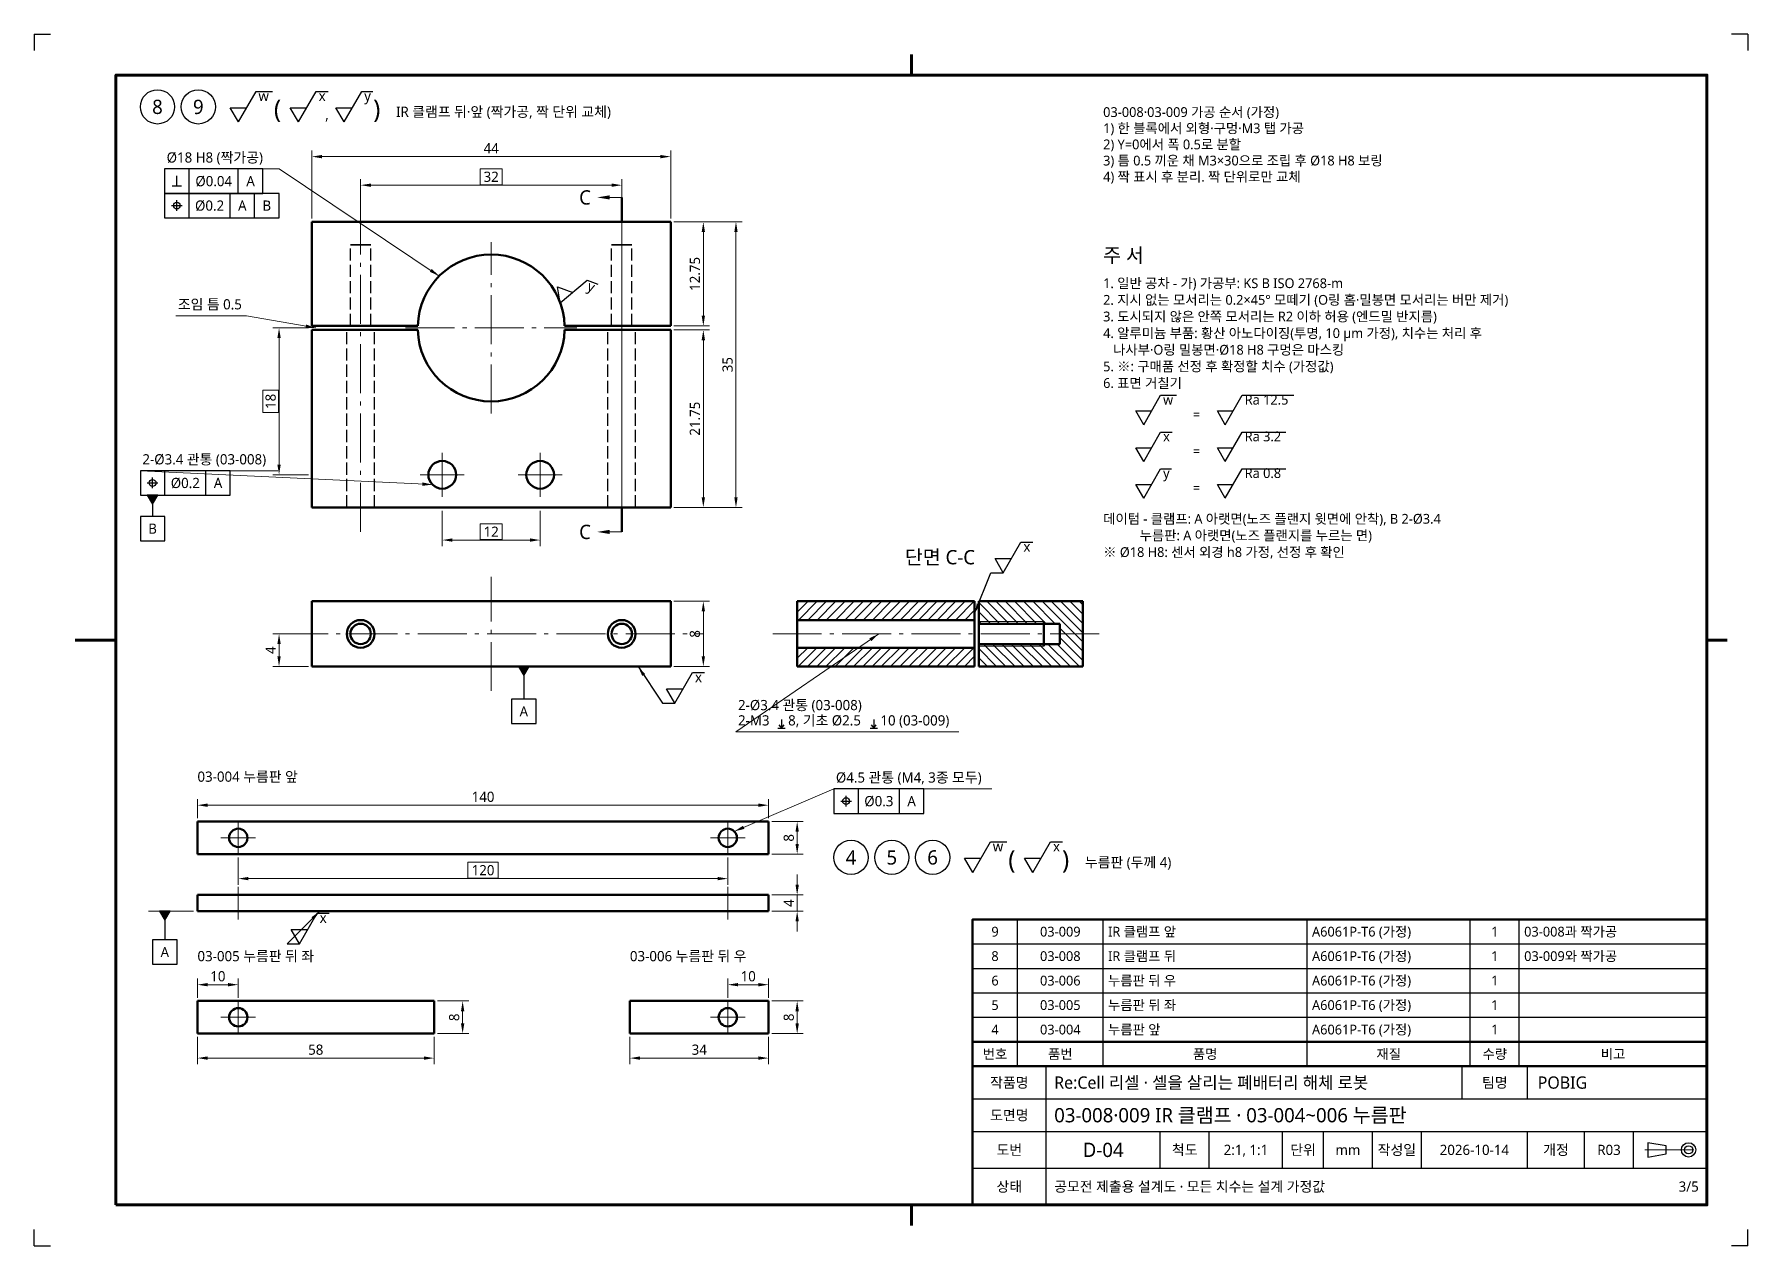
# Model space of a CAD drawing. Header units: millimetres. Extents: x 0 to 420, y 0 to 297.
import ezdxf
from ezdxf.enums import TextEntityAlignment as Align

# ---------------------------------------------------------------- set-up
doc = ezdxf.new("R2010")
doc.units = ezdxf.units.MM
doc.linetypes.add('KS_CENTER', pattern=[17, 12, -2, 1, -2])
doc.linetypes.add('KS_HIDDEN', pattern=[4, 3, -1])
for name, color, linetype, lineweight in [('BALLOON', 7, 'Continuous', 25), ('CENTER', 1, 'KS_CENTER', 18), ('CUT', 1, 'KS_CENTER', 18), ('CUT_THK', 1, 'Continuous', 50), ('DIM', 3, 'Continuous', 18), ('FRAME', 7, 'Continuous', 70), ('HATCH', 8, 'Continuous', 13), ('HIDDEN', 2, 'KS_HIDDEN', 25), ('OUTLINE', 7, 'Continuous', 50), ('SYMBOL', 7, 'Continuous', 25), ('TABLE', 7, 'Continuous', 25), ('TABLE_THK', 7, 'Continuous', 50), ('TEXT', 7, 'Continuous', 25), ('THREAD', 7, 'Continuous', 18)]:
    doc.layers.add(name, color=color, linetype=linetype, lineweight=lineweight)
doc.styles.add('KS', font='malgun.ttf')
doc.dimstyles.new('KS_00', dxfattribs={"dimtxt": 2.5, "dimasz": 2.5, "dimexe": 1.5, "dimexo": 0.8, "dimgap": 0.8, "dimtad": 1, "dimlfac": 0.5, "dimdsep": 46, "dimtxsty": 'KS', "dimcen": 0, "dimclrd": 3, "dimclre": 3, "dimclrt": 7, "dimazin": 3, "dimtfac": 0.7, "dimtmove": 0, "dimatfit": 3, "dimlwd": 18, "dimlwe": 18, "dimarcsym": 0})
doc.dimstyles.new('KS_01', dxfattribs={"dimtxt": 2.5, "dimasz": 2.5, "dimexe": 1.5, "dimexo": 0.8, "dimgap": 0.8, "dimtad": 1, "dimdsep": 46, "dimtxsty": 'KS', "dimcen": 0, "dimclrd": 3, "dimclre": 3, "dimclrt": 7, "dimazin": 3, "dimtfac": 0.7, "dimtmove": 0, "dimatfit": 3, "dimlwd": 18, "dimlwe": 18, "dimarcsym": 0})

msp = doc.modelspace()

# ---------------------------------------------------------------- hatches: boundary and pattern name
at = {"layer": 'HATCH'}
h = msp.add_hatch(dxfattribs=at)
h.set_pattern_fill('ANSI31', scale=0.503937, style=0)
h.paths.add_polyline_path([(187, 158), (187, 153.4), (230.5, 153.4), (230.5, 158)])
h = msp.add_hatch(dxfattribs=at)
h.set_pattern_fill('ANSI31', scale=0.503937, angle=90, style=0)
h.paths.add_polyline_path([(231.5, 158), (231.5, 152.5), (251.4, 152.5), (251.4, 147.5), (231.5, 147.5), (231.5, 142), (257, 142), (257, 158)])
h = msp.add_hatch(dxfattribs=at)
h.set_pattern_fill('ANSI31', scale=0.503937, style=0)
h.paths.add_polyline_path([(230.5, 146.6), (187, 146.6), (187, 142), (230.5, 142)])
at = {"layer": 'SYMBOL'}
h = msp.add_hatch(color=256, dxfattribs=at)
h.dxf.hatch_style = 1
h.paths.add_polyline_path([(30.3, 184), (27.7, 184), (29, 181.8)])
h = msp.add_hatch(color=256, dxfattribs=at)
h.dxf.hatch_style = 1
h.paths.add_polyline_path([(121.3, 142), (118.7, 142), (120, 139.8)])
h = msp.add_hatch(color=256, dxfattribs=at)
h.dxf.hatch_style = 1
h.paths.add_polyline_path([(33.3, 82), (30.7, 82), (32, 79.8)])

# ---------------------------------------------------------------- linework, layer by layer
at = {"layer": 'BALLOON'}
for centre in [(30.2, 279.2), (40.2, 279.2), (200.2, 95.2), (210.2, 95.2), (220.2, 95.2)]:
    msp.add_circle(centre, 4.2, dxfattribs=at)
at = {"layer": 'CENTER'}
for p, q in [((80, 175), (80, 257)), ((144, 175), (144, 257)), ((112, 204), (112, 246)), ((91, 225), (133, 225)), ((100, 183.6), (100, 194.4)), ((124, 183.6), (124, 194.4)), ((94.6, 189), (105.4, 189)), ((118.6, 189), (129.4, 189)), ((112, 136), (112, 164)), ((60, 150), (164, 150)), ((181, 150), (263, 150)), ((50, 95.75), (50, 104.25)), ((170, 95.75), (170, 104.25)), ((45.75, 100), (54.25, 100)), ((165.75, 100), (174.25, 100)), ((50, 80), (50, 88)), ((170, 80), (170, 88)), ((50, 51.75), (50, 60.25)), ((170, 51.75), (170, 60.25)), ((45.75, 56), (54.25, 56)), ((165.75, 56), (174.25, 56)), ((394.75, 23.5), (408, 23.5))]:
    msp.add_line(p, q, dxfattribs=at)
at = {"layer": 'CUT'}
msp.add_line((144, 181), (144, 251), dxfattribs=at)
at = {"layer": 'CUT_THK'}
for p, q in [((144, 251), (144, 257)), ((144, 175), (144, 181))]:
    msp.add_line(p, q, dxfattribs=at)
at = {"layer": 'DIM'}
for p, q in [((144, 257), (140.5, 257)), ((144, 175), (140.5, 175)), ((39, 82), (28, 82))]:
    msp.add_line(p, q, dxfattribs=at)
for points in [[(99.272, 237.728), (60, 264), (31.952, 264)], [(69, 225), (52, 228), (34.687, 228)], [(97.596, 186.596), (26, 190), (59.735, 190)], [(207, 150), (172, 126), (226.601, 126)], [(171.591, 101.591), (196, 112), (234.741, 112)]]:
    msp.add_lwpolyline(points, dxfattribs=at)
for points in [[(109.281, 260.1), (114.719, 260.1), (114.719, 264), (109.281, 264)], [(56, 204.281), (59.9, 204.281), (59.9, 209.719), (56, 209.719)], [(109.281, 173.1), (114.719, 173.1), (114.719, 177), (109.281, 177)], [(106.271, 90.1), (113.729, 90.1), (113.729, 94), (106.271, 94)]]:
    msp.add_lwpolyline(points, close=True, dxfattribs=at)
for points in [[(138, 257), (141, 257.5), (141, 256.5)], [(99.272, 237.728), (96.958, 238.765), (97.431, 239.471)], [(69, 225), (66.464, 225.016), (66.612, 225.853)], [(97.596, 186.596), (95.078, 186.29), (95.119, 187.139)], [(138, 175), (141, 175.5), (141, 174.5)], [(207, 150), (205.179, 148.236), (204.698, 148.937)], [(171.591, 101.591), (173.724, 102.963), (174.057, 102.181)]]:
    msp.add_solid(points, dxfattribs=at)
at = {"layer": 'FRAME'}
for p, q in [((215, 287), (215, 292)), ((20, 148.5), (10, 148.5)), ((410, 148.5), (415, 148.5)), ((215, 10), (215, 5))]:
    msp.add_line(p, q, dxfattribs=at)
msp.add_lwpolyline([(20, 10), (410, 10), (410, 287), (20, 287)], close=True, dxfattribs=at)
at = {"layer": 'HIDDEN'}
for p, q in [((68, 225.5), (68, 251)), ((68, 251), (156, 251)), ((156, 225.5), (156, 251)), ((77.5, 225.5), (77.5, 245.4)), ((82.5, 225.5), (82.5, 245.4)), ((141.5, 225.5), (141.5, 245.4)), ((146.5, 225.5), (146.5, 245.4)), ((68, 225.5), (94.007, 225.5)), ((68, 181), (68, 224.5)), ((68, 224.5), (94.007, 224.5)), ((76.6, 181), (76.6, 224.5)), ((83.4, 181), (83.4, 224.5)), ((129.993, 225.5), (156, 225.5)), ((129.993, 224.5), (156, 224.5)), ((140.6, 181), (140.6, 224.5)), ((147.4, 181), (147.4, 224.5)), ((156, 181), (156, 224.5)), ((68, 181), (156, 181))]:
    msp.add_line(p, q, dxfattribs=at)
for points in [[(82.5, 245.4), (82.437, 245.4), (82.252, 245.4), (81.955, 245.4), (81.559, 245.4), (81.085, 245.4), (80.556, 245.4), (80, 245.4), (79.444, 245.4), (78.915, 245.4), (78.441, 245.4), (78.045, 245.4), (77.748, 245.4), (77.563, 245.4), (77.5, 245.4)], [(77.5, 245.4), (77.516, 245.4), (77.563, 245.4), (77.64, 245.4), (77.748, 245.4), (77.883, 245.4), (78.045, 245.4), (78.232, 245.4), (78.441, 245.4), (78.67, 245.4), (78.915, 245.4), (79.174, 245.4), (79.444, 245.4), (79.72, 245.4), (80, 245.4)], [(80, 245.4), (80.28, 245.4), (80.556, 245.4), (80.826, 245.4), (81.085, 245.4), (81.33, 245.4), (81.559, 245.4), (81.768, 245.4), (81.955, 245.4), (82.117, 245.4), (82.252, 245.4), (82.36, 245.4), (82.437, 245.4), (82.484, 245.4), (82.5, 245.4)], [(146.5, 245.4), (146.437, 245.4), (146.252, 245.4), (145.955, 245.4), (145.559, 245.4), (145.085, 245.4), (144.556, 245.4), (144, 245.4), (143.444, 245.4), (142.915, 245.4), (142.441, 245.4), (142.045, 245.4), (141.748, 245.4), (141.563, 245.4), (141.5, 245.4)], [(141.5, 245.4), (141.516, 245.4), (141.563, 245.4), (141.64, 245.4), (141.748, 245.4), (141.883, 245.4), (142.045, 245.4), (142.232, 245.4), (142.441, 245.4), (142.67, 245.4), (142.915, 245.4), (143.174, 245.4), (143.444, 245.4), (143.72, 245.4), (144, 245.4)], [(144, 245.4), (144.28, 245.4), (144.556, 245.4), (144.826, 245.4), (145.085, 245.4), (145.33, 245.4), (145.559, 245.4), (145.768, 245.4), (145.955, 245.4), (146.117, 245.4), (146.252, 245.4), (146.36, 245.4), (146.437, 245.4), (146.484, 245.4), (146.5, 245.4)], [(83.4, 224.5), (83.315, 224.5), (83.063, 224.5), (82.658, 224.5), (82.12, 224.5), (81.475, 224.5), (80.757, 224.5), (80, 224.5), (79.243, 224.5), (78.525, 224.5), (77.88, 224.5), (77.342, 224.5), (76.937, 224.5), (76.685, 224.5), (76.6, 224.5)], [(76.6, 224.5), (76.621, 224.5), (76.685, 224.5), (76.791, 224.5), (76.937, 224.5), (77.121, 224.5), (77.342, 224.5), (77.596, 224.5), (77.88, 224.5), (78.191, 224.5), (78.525, 224.5), (78.877, 224.5), (79.243, 224.5), (79.619, 224.5), (80, 224.5)], [(82.5, 225.5), (82.437, 225.5), (82.252, 225.5), (81.955, 225.5), (81.559, 225.5), (81.085, 225.5), (80.556, 225.5), (80, 225.5), (79.444, 225.5), (78.915, 225.5), (78.441, 225.5), (78.045, 225.5), (77.748, 225.5), (77.563, 225.5), (77.5, 225.5)], [(77.5, 225.5), (77.516, 225.5), (77.563, 225.5), (77.64, 225.5), (77.748, 225.5), (77.883, 225.5), (78.045, 225.5), (78.232, 225.5), (78.441, 225.5), (78.67, 225.5), (78.915, 225.5), (79.174, 225.5), (79.444, 225.5), (79.72, 225.5), (80, 225.5)], [(80, 225.5), (80.28, 225.5), (80.556, 225.5), (80.826, 225.5), (81.085, 225.5), (81.33, 225.5), (81.559, 225.5), (81.768, 225.5), (81.955, 225.5), (82.117, 225.5), (82.252, 225.5), (82.36, 225.5), (82.437, 225.5), (82.484, 225.5), (82.5, 225.5)], [(80, 224.5), (80.381, 224.5), (80.757, 224.5), (81.123, 224.5), (81.475, 224.5), (81.809, 224.5), (82.12, 224.5), (82.404, 224.5), (82.658, 224.5), (82.879, 224.5), (83.063, 224.5), (83.209, 224.5), (83.315, 224.5), (83.379, 224.5), (83.4, 224.5)], [(147.4, 224.5), (147.315, 224.5), (147.063, 224.5), (146.658, 224.5), (146.12, 224.5), (145.475, 224.5), (144.757, 224.5), (144, 224.5), (143.243, 224.5), (142.525, 224.5), (141.88, 224.5), (141.342, 224.5), (140.937, 224.5), (140.685, 224.5), (140.6, 224.5)], [(140.6, 224.5), (140.621, 224.5), (140.685, 224.5), (140.791, 224.5), (140.937, 224.5), (141.121, 224.5), (141.342, 224.5), (141.596, 224.5), (141.88, 224.5), (142.191, 224.5), (142.525, 224.5), (142.877, 224.5), (143.243, 224.5), (143.619, 224.5), (144, 224.5)], [(146.5, 225.5), (146.437, 225.5), (146.252, 225.5), (145.955, 225.5), (145.559, 225.5), (145.085, 225.5), (144.556, 225.5), (144, 225.5), (143.444, 225.5), (142.915, 225.5), (142.441, 225.5), (142.045, 225.5), (141.748, 225.5), (141.563, 225.5), (141.5, 225.5)], [(141.5, 225.5), (141.516, 225.5), (141.563, 225.5), (141.64, 225.5), (141.748, 225.5), (141.883, 225.5), (142.045, 225.5), (142.232, 225.5), (142.441, 225.5), (142.67, 225.5), (142.915, 225.5), (143.174, 225.5), (143.444, 225.5), (143.72, 225.5), (144, 225.5)], [(144, 225.5), (144.28, 225.5), (144.556, 225.5), (144.826, 225.5), (145.085, 225.5), (145.33, 225.5), (145.559, 225.5), (145.768, 225.5), (145.955, 225.5), (146.117, 225.5), (146.252, 225.5), (146.36, 225.5), (146.437, 225.5), (146.484, 225.5), (146.5, 225.5)], [(144, 224.5), (144.381, 224.5), (144.757, 224.5), (145.123, 224.5), (145.475, 224.5), (145.809, 224.5), (146.12, 224.5), (146.404, 224.5), (146.658, 224.5), (146.879, 224.5), (147.063, 224.5), (147.209, 224.5), (147.315, 224.5), (147.379, 224.5), (147.4, 224.5)], [(83.4, 181), (83.315, 181), (83.063, 181), (82.658, 181), (82.12, 181), (81.475, 181), (80.757, 181), (80, 181), (79.243, 181), (78.525, 181), (77.88, 181), (77.342, 181), (76.937, 181), (76.685, 181), (76.6, 181)], [(76.6, 181), (76.621, 181), (76.685, 181), (76.791, 181), (76.937, 181), (77.121, 181), (77.342, 181), (77.596, 181), (77.88, 181), (78.191, 181), (78.525, 181), (78.877, 181), (79.243, 181), (79.619, 181), (80, 181)], [(80, 181), (80.381, 181), (80.757, 181), (81.123, 181), (81.475, 181), (81.809, 181), (82.12, 181), (82.404, 181), (82.658, 181), (82.879, 181), (83.063, 181), (83.209, 181), (83.315, 181), (83.379, 181), (83.4, 181)], [(147.4, 181), (147.315, 181), (147.063, 181), (146.658, 181), (146.12, 181), (145.475, 181), (144.757, 181), (144, 181), (143.243, 181), (142.525, 181), (141.88, 181), (141.342, 181), (140.937, 181), (140.685, 181), (140.6, 181)], [(140.6, 181), (140.621, 181), (140.685, 181), (140.791, 181), (140.937, 181), (141.121, 181), (141.342, 181), (141.596, 181), (141.88, 181), (142.191, 181), (142.525, 181), (142.877, 181), (143.243, 181), (143.619, 181), (144, 181)], [(144, 181), (144.381, 181), (144.757, 181), (145.123, 181), (145.475, 181), (145.809, 181), (146.12, 181), (146.404, 181), (146.658, 181), (146.879, 181), (147.063, 181), (147.209, 181), (147.315, 181), (147.379, 181), (147.4, 181)]]:
    msp.add_lwpolyline(points, dxfattribs=at)
for centre in [(100, 189), (124, 189)]:
    msp.add_circle(centre, 3.4, dxfattribs=at)
for start, end in [(1.59175, 178.40825), (181.59175, 358.40825)]:
    msp.add_arc((112, 225), 18, start, end, dxfattribs=at)
at = {"layer": 'OUTLINE'}
for p, q in [((68, 225.5), (68, 251)), ((68, 251), (156, 251)), ((156, 225.5), (156, 251)), ((68, 225.5), (94.007, 225.5)), ((68, 181), (68, 224.5)), ((68, 224.5), (94.007, 224.5)), ((129.993, 225.5), (156, 225.5)), ((129.993, 224.5), (156, 224.5)), ((156, 181), (156, 224.5)), ((68, 181), (156, 181)), ((68, 142), (68, 158)), ((68, 158), (156, 158)), ((156, 142), (156, 158)), ((187, 158), (187, 153.4)), ((187, 158), (230.5, 158)), ((230.5, 158), (230.5, 153.4)), ((231.5, 158), (257, 158)), ((231.5, 158), (231.5, 152.5)), ((257, 158), (257, 142)), ((187, 153.4), (230.5, 153.4)), ((231.5, 152.5), (251.4, 152.5)), ((247.5, 147), (247.5, 153)), ((251.4, 152.5), (251.4, 147.5)), ((231.5, 147.5), (231.5, 142)), ((231.5, 147.5), (251.4, 147.5)), ((187, 146.6), (187, 142)), ((187, 146.6), (230.5, 146.6)), ((230.5, 146.6), (230.5, 142)), ((68, 142), (156, 142)), ((187, 142), (230.5, 142)), ((231.5, 142), (257, 142)), ((40, 96), (40, 104)), ((40, 104), (180, 104)), ((180, 96), (180, 104)), ((40, 96), (180, 96)), ((40, 82), (40, 86)), ((40, 86), (180, 86)), ((180, 82), (180, 86)), ((40, 82), (180, 82)), ((40, 52), (40, 60)), ((40, 60), (98, 60)), ((98, 52), (98, 60)), ((146, 52), (146, 60)), ((146, 60), (180, 60)), ((180, 52), (180, 60)), ((40, 52), (98, 52)), ((146, 52), (180, 52))]:
    msp.add_line(p, q, dxfattribs=at)
for points in [[(187, 146.6), (187, 146.685), (187, 146.937), (187, 147.342), (187, 147.88), (187, 148.525), (187, 149.243), (187, 150), (187, 150.757), (187, 151.475), (187, 152.12), (187, 152.658), (187, 153.063), (187, 153.315), (187, 153.4)], [(230.5, 146.6), (230.5, 146.685), (230.5, 146.937), (230.5, 147.342), (230.5, 147.88), (230.5, 148.525), (230.5, 149.243), (230.5, 150), (230.5, 150.757), (230.5, 151.475), (230.5, 152.12), (230.5, 152.658), (230.5, 153.063), (230.5, 153.315), (230.5, 153.4)], [(231.5, 147.5), (231.5, 147.563), (231.5, 147.748), (231.5, 148.045), (231.5, 148.441), (231.5, 148.915), (231.5, 149.444), (231.5, 150), (231.5, 150.556), (231.5, 151.085), (231.5, 151.559), (231.5, 151.955), (231.5, 152.252), (231.5, 152.437), (231.5, 152.5)]]:
    msp.add_lwpolyline(points, dxfattribs=at)
for centre, radius in [((100, 189), 3.4), ((124, 189), 3.4), ((80, 150), 3.4), ((80, 150), 2.5), ((144, 150), 3.4), ((144, 150), 2.5), ((50, 100), 2.25), ((170, 100), 2.25), ((50, 56), 2.25), ((170, 56), 2.25)]:
    msp.add_circle(centre, radius, dxfattribs=at)
for start, end in [(1.59175, 178.40825), (181.59175, 358.40825)]:
    msp.add_arc((112, 225), 18, start, end, dxfattribs=at)
at = {"layer": 'SYMBOL'}
for p, q in [((50.021, 275.5), (54.351, 283)), ((54.351, 283), (58.377, 283)), ((64.777, 275.5), (69.107, 283)), ((69.107, 283), (72.007, 283)), ((75.933, 275.5), (80.263, 283)), ((80.263, 283), (83.009, 283)), ((50.021, 275.5), (48, 279)), ((48, 279), (52.041, 279)), ((64.777, 275.5), (62.756, 279)), ((62.756, 279), (66.798, 279)), ((75.933, 275.5), (73.912, 279)), ((73.912, 279), (77.954, 279)), ((34.952, 259.83), (34.952, 262.3)), ((37.952, 258), (37.952, 264)), ((50.019, 258), (50.019, 264)), ((33.782, 259.83), (36.122, 259.83)), ((34.952, 253.7), (34.952, 256.3)), ((37.952, 252), (37.952, 258)), ((48, 252), (48, 258)), ((54, 252), (54, 258)), ((33.652, 255), (36.252, 255)), ((128.92, 231.12), (135.554, 236.687)), ((135.554, 236.687), (138.135, 235.747)), ((128.92, 231.12), (128.218, 235.1)), ((128.218, 235.1), (132.016, 233.718)), ((271.94, 201.29), (276.097, 208.49)), ((276.097, 208.49), (280.01, 208.49)), ((291.94, 201.29), (296.097, 208.49)), ((296.097, 208.49), (308.712, 208.49)), ((271.94, 201.29), (270, 204.65)), ((270, 204.65), (273.88, 204.65)), ((291.94, 201.29), (290, 204.65)), ((290, 204.65), (293.88, 204.65)), ((271.94, 192.29), (276.097, 199.49)), ((276.097, 199.49), (278.928, 199.49)), ((291.94, 192.29), (296.097, 199.49)), ((296.097, 199.49), (306.773, 199.49)), ((271.94, 192.29), (270, 195.65)), ((270, 195.65), (273.88, 195.65)), ((291.94, 192.29), (290, 195.65)), ((290, 195.65), (293.88, 195.65)), ((32, 184), (32, 190)), ((42.048, 184), (42.048, 190)), ((271.94, 183.29), (276.097, 190.49)), ((276.097, 190.49), (278.781, 190.49)), ((291.94, 183.29), (296.097, 190.49)), ((296.097, 190.49), (306.773, 190.49)), ((27.7, 187), (30.3, 187)), ((29, 185.7), (29, 188.3)), ((271.94, 183.29), (270, 186.65)), ((270, 186.65), (273.88, 186.65)), ((291.94, 183.29), (290, 186.65)), ((290, 186.65), (293.88, 186.65)), ((29, 181.8), (29, 178.8)), ((237.521, 165), (241.851, 172.5)), ((241.851, 172.5), (244.75, 172.5)), ((237.521, 165), (235.5, 168.5)), ((235.5, 168.5), (239.541, 168.5)), ((230.5, 155), (234.5, 165)), ((234.5, 165), (237.521, 165)), ((120, 139.8), (120, 134)), ((148, 142), (154, 133)), ((157.021, 133), (161.351, 140.5)), ((161.351, 140.5), (164.25, 140.5)), ((157.021, 133), (155, 136.5)), ((155, 136.5), (159.041, 136.5)), ((154, 133), (157.021, 133)), ((199, 107.7), (199, 110.3)), ((202, 106), (202, 112)), ((212.048, 106), (212.048, 112)), ((197.7, 109), (200.3, 109)), ((230.021, 91.5), (234.351, 99)), ((234.351, 99), (238.377, 99)), ((244.777, 91.5), (249.107, 99)), ((249.107, 99), (252.007, 99)), ((230.021, 91.5), (228, 95)), ((228, 95), (232.041, 95)), ((244.777, 91.5), (242.756, 95)), ((242.756, 95), (246.798, 95)), ((32, 79.8), (32, 75)), ((70, 82), (62, 74)), ((65.021, 74), (69.351, 81.5)), ((69.351, 81.5), (72.25, 81.5)), ((65.021, 74), (63, 77.5)), ((63, 77.5), (67.041, 77.5)), ((62, 74), (65.021, 74))]:
    msp.add_line(p, q, dxfattribs=at)
for points in [[(31.952, 258), (56.019, 258), (56.019, 264), (31.952, 264)], [(31.952, 252), (60, 252), (60, 258), (31.952, 258)], [(26, 184), (48.048, 184), (48.048, 190), (26, 190)], [(30.3, 184), (27.7, 184), (29, 181.8)], [(26, 172.8), (32, 172.8), (32, 178.8), (26, 178.8)], [(121.3, 142), (118.7, 142), (120, 139.8)], [(117, 128), (123, 128), (123, 134), (117, 134)], [(196, 106), (218.048, 106), (218.048, 112), (196, 112)], [(33.3, 82), (30.7, 82), (32, 79.8)], [(29, 69), (35, 69), (35, 75), (29, 75)], [(395.5, 21.75), (400, 22.5), (400, 24.5), (395.5, 25.25)]]:
    msp.add_lwpolyline(points, close=True, dxfattribs=at)
for centre, radius in [((34.952, 255), 0.832), ((29, 187), 0.832), ((199, 109), 0.832), ((405.5, 23.5), 1.75), ((405.5, 23.5), 1)]:
    msp.add_circle(centre, radius, dxfattribs=at)
for points in [[(230.5, 155), (231.034, 157.479), (231.823, 157.163)], [(148, 142), (149.74, 140.156), (149.033, 139.684)], [(70, 82), (68.533, 79.932), (67.932, 80.533)]]:
    msp.add_solid(points, dxfattribs=at)
at = {"layer": 'TABLE'}
for p, q in [((0, 297), (4, 297)), ((0, 297), (0, 293)), ((420, 297), (416, 297)), ((420, 297), (420, 293)), ((241, 44), (241, 80)), ((262, 44), (262, 80)), ((312, 44), (312, 80)), ((352, 44), (352, 80)), ((364, 44), (364, 80)), ((230, 74), (410, 74)), ((230, 68), (410, 68)), ((230, 62), (410, 62)), ((230, 56), (410, 56)), ((248, 36), (248, 44)), ((350, 36), (350, 44)), ((366, 36), (366, 44)), ((230, 36), (410, 36)), ((248, 28), (248, 36)), ((230, 28), (410, 28)), ((248, 19), (248, 28)), ((276, 19), (276, 28)), ((288, 19), (288, 28)), ((306, 19), (306, 28)), ((316, 19), (316, 28)), ((328, 19), (328, 28)), ((340, 19), (340, 28)), ((366, 19), (366, 28)), ((380, 19), (380, 28)), ((392, 19), (392, 28)), ((230, 19), (410, 19)), ((248, 10), (248, 19)), ((0, 0), (0, 4)), ((0, 0), (4, 0)), ((420, 0), (416, 0)), ((420, 0), (420, 4))]:
    msp.add_line(p, q, dxfattribs=at)
at = {"layer": 'TABLE_THK'}
msp.add_line((230, 50), (410, 50), dxfattribs=at)
for points in [[(230, 44), (410, 44), (410, 80), (230, 80)], [(230, 10), (410, 10), (410, 44), (230, 44)]]:
    msp.add_lwpolyline(points, close=True, dxfattribs=at)
at = {"layer": 'TEXT'}
for p, q in [((182.286, 126.925), (184.036, 126.925)), ((183.161, 129.05), (183.161, 126.925)), ((204.903, 126.925), (206.653, 126.925)), ((205.778, 129.05), (205.778, 126.925))]:
    msp.add_line(p, q, dxfattribs=at)
for points in [[(182.536, 127.675), (183.161, 126.925), (183.786, 127.675)], [(205.153, 127.675), (205.778, 126.925), (206.403, 127.675)]]:
    msp.add_lwpolyline(points, dxfattribs=at)
at = {"layer": 'THREAD'}
for p, q in [((231.5, 153), (247.5, 153)), ((231.5, 147), (247.5, 147))]:
    msp.add_line(p, q, dxfattribs=at)

# ---------------------------------------------------------------- texts
at = {"layer": 'TEXT', "style": 'KS'}
for s, height, p in [('w', 2.5, (54.951, 279.9)), ('x', 2.5, (69.707, 279.9)), ('y', 2.5, (80.863, 279.9)), ('(', 4.5, (58.756, 275.1)), (')', 4.5, (83.068, 275.1)), ('IR 클램프 뒤·앞 (짝가공, 짝 단위 교체)', 2.5, (88.668, 276)), ('03-008·03-009 가공 순서 (가정)', 2.4, (262, 276)), (',', 2.5, (71.312, 275.3)), ('1) 한 블록에서 외형·구멍·M3 탭 가공', 2.4, (262, 272.04)), ('2) Y=0에서 폭 0.5로 분할', 2.4, (262, 268.08)), ('Ø18 H8 (짝가공)', 2.5, (32.452, 264.8)), ('3) 틈 0.5 끼운 채 M3×30으로 조립 후 Ø18 H8 보링', 2.4, (262, 264.12)), ('4) 짝 표시 후 분리. 짝 단위로만 교체', 2.4, (262, 260.16)), ('주 서', 3.5, (262, 240)), ('1. 일반 공차 - 가) 가공부: KS B ISO 2768-m', 2.4, (262, 234.05)), ('조임 틈 0.5', 2.5, (35.187, 228.8)), ('2. 지시 없는 모서리는 0.2×45° 모떼기 (O링 홈·밀봉면 모서리는 버만 제거)', 2.4, (262, 229.97)), ('3. 도시되지 않은 안쪽 모서리는 R2 이하 허용 (엔드밀 반지름)', 2.4, (262, 225.89)), ('4. 알루미늄 부품: 황산 아노다이징(투명, 10 μm 가정), 치수는 처리 후', 2.4, (262, 221.81)), ('   나사부·O링 밀봉면·Ø18 H8 구멍은 마스킹', 2.4, (262, 217.73)), ('5. ※: 구매품 선정 후 확정할 치수 (가정값)', 2.4, (262, 213.65)), ('6. 표면 거칠기', 2.4, (262, 209.57)), ('w', 2.4, (276.697, 205.49)), ('Ra 12.5', 2.4, (296.697, 205.49)), ('=', 2.4, (284, 201.89)), ('x', 2.4, (276.697, 196.49)), ('Ra 3.2', 2.4, (296.697, 196.49)), ('2-Ø3.4 관통 (03-008)', 2.5, (26.5, 190.8)), ('=', 2.4, (284, 192.89)), ('y', 2.4, (276.697, 187.49)), ('Ra 0.8', 2.4, (296.697, 187.49)), ('=', 2.4, (284, 183.89)), ('데이텀 - 클램프: A 아랫면(노즈 플랜지 윗면에 안착), B 2-Ø3.4', 2.4, (262, 176.29)), ('           누름판: A 아랫면(노즈 플랜지를 누르는 면)', 2.4, (262, 172.21)), ('x', 2.5, (242.451, 169.4)), ('※ Ø18 H8: 센서 외경 h8 가정, 선정 후 확인', 2.4, (262, 168.13)), ('x', 2.5, (161.951, 137.4)), ('2-Ø3.4 관통 (03-008)', 2.5, (172.5, 130.55)), ('8, 기초 Ø2.5 ', 2.5, (184.786, 126.8)), ('2-M3 ', 2.5, (172.5, 126.8)), ('10 (03-009)', 2.5, (207.403, 126.8)), ('03-004 누름판 앞', 2.5, (40, 113)), ('Ø4.5 관통 (M4, 3종 모두)', 2.5, (196.5, 112.8)), ('w', 2.5, (234.951, 95.9)), ('(', 4.5, (238.756, 91.1)), ('x', 2.5, (249.707, 95.9)), (')', 4.5, (251.912, 91.1)), ('누름판 (두께 4)', 2.5, (257.512, 92)), ('x', 2.5, (69.951, 78.4)), ('03-005 누름판 뒤 좌', 2.5, (40, 69)), ('03-006 누름판 뒤 우', 2.5, (146, 69))]:
    msp.add_text(s, height=height, dxfattribs=at).set_placement(p, align=Align.BOTTOM_LEFT)
for s, height, p in [('8', 3.5, (30.2, 279.2)), ('9', 3.5, (40.2, 279.2)), ('Ø0.04', 2.5, (43.986, 261)), ('A', 2.5, (53.019, 261)), ('Ø0.2', 2.5, (42.976, 255)), ('A', 2.5, (51, 255)), ('B', 2.5, (57, 255)), ('C', 3.5, (135, 257)), ('Ø0.2', 2.5, (37.024, 187)), ('A', 2.5, (45.048, 187)), ('B', 2.5, (29, 175.8)), ('C', 3.5, (135, 175)), ('A', 2.5, (120, 131)), ('Ø0.3', 2.5, (207.024, 109)), ('A', 2.5, (215.048, 109)), ('4', 3.5, (200.2, 95.2)), ('5', 3.5, (210.2, 95.2)), ('6', 3.5, (220.2, 95.2)), ('9', 2.4, (235.5, 77)), ('03-009', 2.4, (251.5, 77)), ('1', 2.4, (358, 77)), ('A', 2.5, (32, 72)), ('8', 2.4, (235.5, 71)), ('03-008', 2.4, (251.5, 71)), ('1', 2.4, (358, 71)), ('6', 2.4, (235.5, 65)), ('03-006', 2.4, (251.5, 65)), ('1', 2.4, (358, 65)), ('5', 2.4, (235.5, 59)), ('03-005', 2.4, (251.5, 59)), ('1', 2.4, (358, 59)), ('4', 2.4, (235.5, 53)), ('03-004', 2.4, (251.5, 53)), ('1', 2.4, (358, 53)), ('번호', 2.4, (235.5, 47)), ('품번', 2.4, (251.5, 47)), ('품명', 2.4, (287, 47)), ('재질', 2.4, (332, 47)), ('수량', 2.4, (358, 47)), ('비고', 2.4, (387, 47)), ('작품명', 2.5, (239, 40)), ('팀명', 2.5, (358, 40)), ('도면명', 2.5, (239, 32)), ('D-04', 3.5, (262, 23.5)), ('도번', 2.5, (239, 23.5)), ('척도', 2.5, (282, 23.5)), ('2:1, 1:1', 2.5, (297, 23.5)), ('단위', 2.5, (311, 23.5)), ('mm', 2.5, (322, 23.5)), ('작성일', 2.5, (334, 23.5)), ('2026-10-14', 2.5, (353, 23.5)), ('개정', 2.5, (373, 23.5)), ('R03', 2.5, (386, 23.5)), ('상태', 2.5, (239, 14.5))]:
    msp.add_text(s, height=height, dxfattribs=at).set_placement(p, align=Align.MIDDLE_CENTER)
msp.add_text('y', height=2.5, rotation=-20, dxfattribs=at).set_placement((135.058, 233.568), align=Align.BOTTOM_LEFT)
msp.add_text('단면 C-C', height=3.5, dxfattribs=at).set_placement((222, 166), align=Align.BOTTOM_CENTER)
for s, height, p in [('IR 클램프 앞', 2.4, (263.2, 77)), ('A6061P-T6 (가정)', 2.4, (313.2, 77)), ('03-008과 짝가공', 2.4, (365.2, 77)), ('IR 클램프 뒤', 2.4, (263.2, 71)), ('A6061P-T6 (가정)', 2.4, (313.2, 71)), ('03-009와 짝가공', 2.4, (365.2, 71)), ('누름판 뒤 우', 2.4, (263.2, 65)), ('A6061P-T6 (가정)', 2.4, (313.2, 65)), ('누름판 뒤 좌', 2.4, (263.2, 59)), ('A6061P-T6 (가정)', 2.4, (313.2, 59)), ('누름판 앞', 2.4, (263.2, 53)), ('A6061P-T6 (가정)', 2.4, (313.2, 53)), ('Re:Cell 리셀 · 셀을 살리는 폐배터리 해체 로봇', 3, (250, 40)), ('POBIG', 3, (368.522, 40)), ('03-008·009 IR 클램프 · 03-004~006 누름판', 3.5, (250, 32)), ('공모전 제출용 설계도 · 모든 치수는 설계 가정값', 2.5, (250, 14.5))]:
    msp.add_text(s, height=height, dxfattribs=at).set_placement(p, align=Align.MIDDLE_LEFT)
msp.add_text('3/5', height=2.5, dxfattribs=at).set_placement((408, 14.5), align=Align.MIDDLE_RIGHT)

# ---------------------------------------------------------------- dimensions: what is measured, and where the dimension line sits
at = {"layer": 'DIM'}
for base, p1, p2, dimstyle in [((68, 267), (68, 251), (156, 251), 'KS_00'), ((80, 260), (80, 251), (144, 251), 'KS_00'), ((100, 173), (100, 181), (124, 181), 'KS_00'), ((40, 108), (40, 104), (180, 104), 'KS_01'), ((50, 90), (50, 96), (170, 96), 'KS_01'), ((40, 64), (40, 60), (50, 60), 'KS_01'), ((170, 64), (170, 60), (180, 60), 'KS_01'), ((40, 46), (40, 52), (98, 52), 'KS_01'), ((146, 46), (146, 52), (180, 52), 'KS_01')]:
    msp.add_linear_dim(base=base, p1=p1, p2=p2, dimstyle=dimstyle, dxfattribs=at).render()
for base, p1, p2, dimstyle in [((172, 181), (156, 181), (156, 251), 'KS_00'), ((164, 225.5), (156, 225.5), (156, 251), 'KS_00'), ((60, 189), (68, 189), (68, 225), 'KS_00'), ((164, 181), (156, 181), (156, 224.5), 'KS_00'), ((164, 142), (156, 142), (156, 158), 'KS_00'), ((60, 142), (68, 142), (68, 150), 'KS_00'), ((187, 96), (180, 96), (180, 104), 'KS_01'), ((187, 82), (180, 82), (180, 86), 'KS_01'), ((105, 52), (98, 52), (98, 60), 'KS_01'), ((187, 52), (180, 52), (180, 60), 'KS_01')]:
    msp.add_linear_dim(base=base, p1=p1, p2=p2, angle=90, dimstyle=dimstyle, dxfattribs=at).render()

doc.saveas('drawing.dxf')
